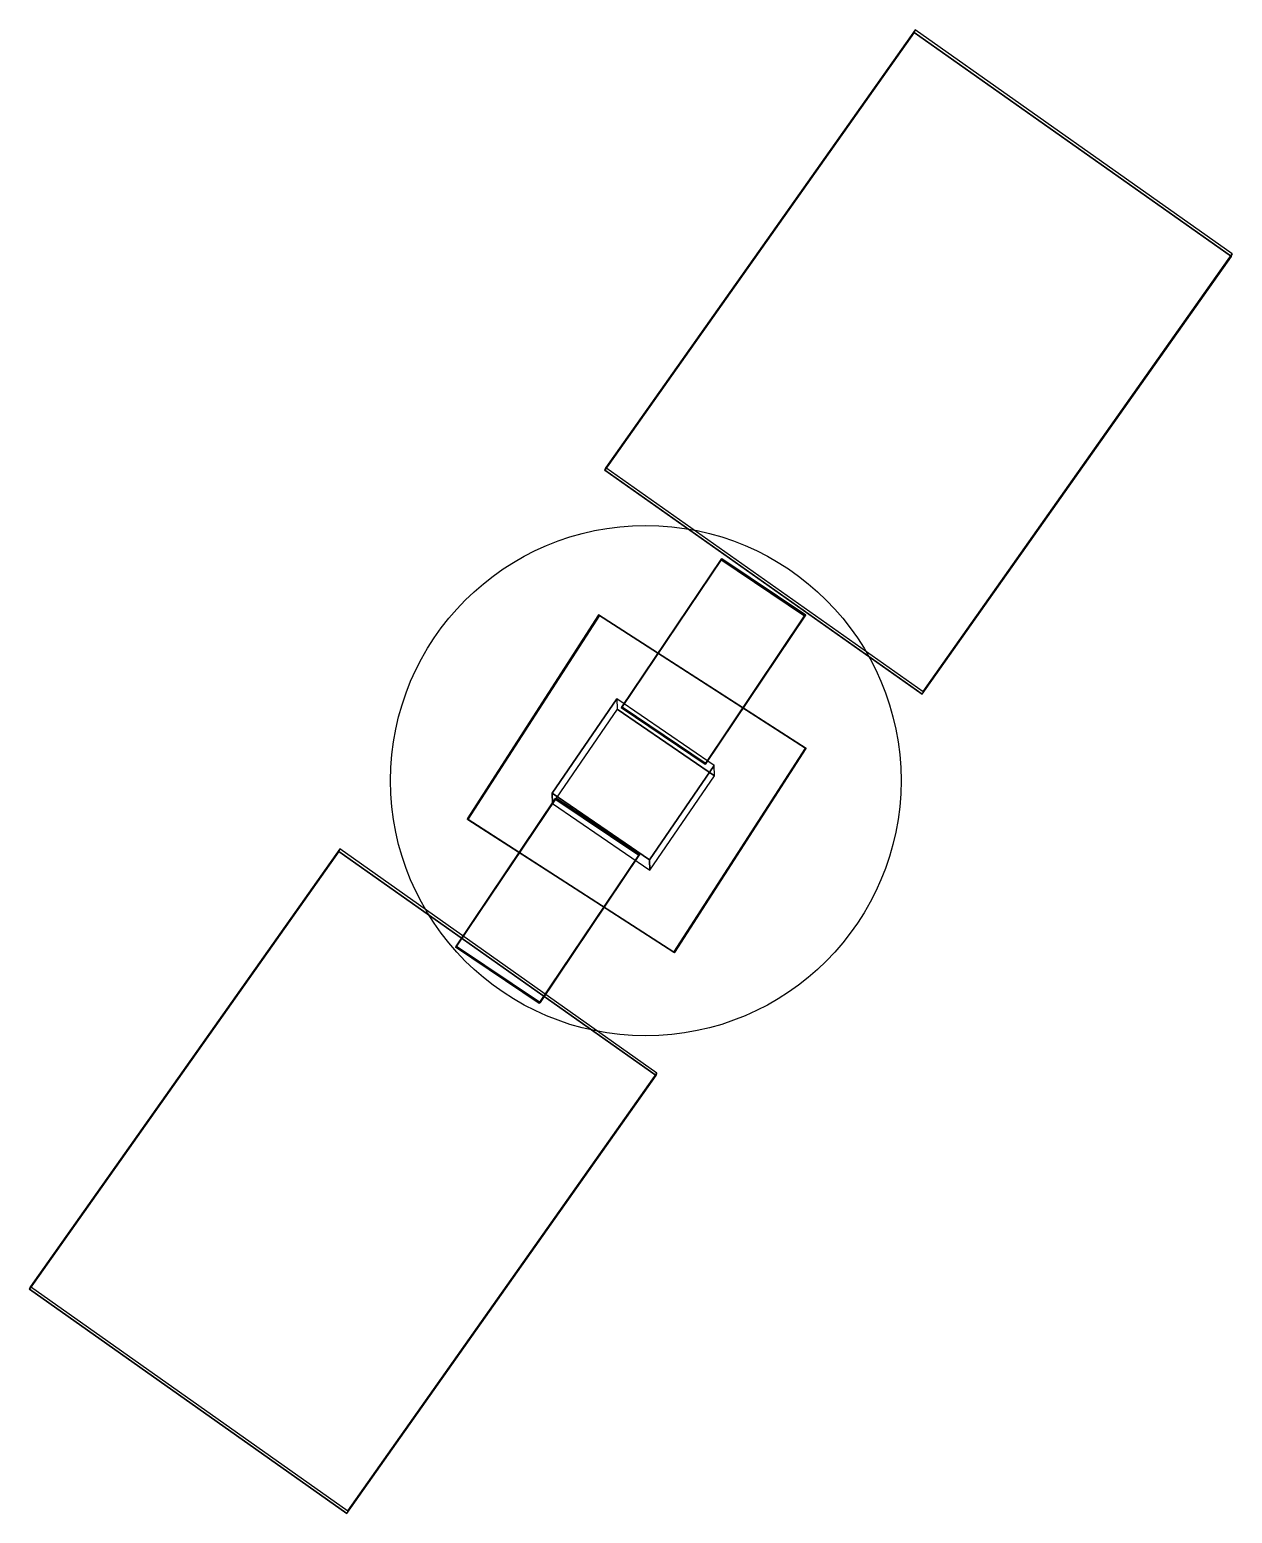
# Model space of a CAD drawing. Extents: x -114.2 to -69.3, y 65.6 to 104.4.
# Drawn here: x -85.961 to -84.519, y 85.776 to 87.555 of the extents above.
import ezdxf

# ---------------------------------------------------------------- set-up
doc = ezdxf.new("R2010")
doc.units = 0
doc.layers.get('0').update_dxf_attribs({"color": 254, "linetype": 'CONTINUOUS'})

msp = doc.modelspace()

# ---------------------------------------------------------------- linework, layer by layer
at = {"color": 9, "extrusion": (-1.95766e-05, 1.69751e-05, 1)}
msp.add_circle((-85.2222, 86.6548, -5.8712), 0.306, dxfattribs=at)

# ---------------------------------------------------------------- meshes
at = {"color": 151}
mesh = msp.add_polyface(dxfattribs=at)
corners = [(-84.8992, 87.5551, 3.983), (-85.27, 87.0303, 3.9748), (-84.5189, 87.2864, 3.9811), (-84.8896, 86.7616, 3.9729), (-84.9002, 87.5519, 4.2291), (-85.271, 87.0271, 4.2209), (-84.5199, 87.2833, 4.2272), (-84.8906, 86.7585, 4.219)]
mesh.append_faces([[corners[k] for k in face] for face in [(0, 1, 3, 2), (0, 1, 5, 4), (1, 3, 7, 5), (2, 3, 7, 6), (2, 0, 4, 6), (4, 5, 7, 6)]], dxfattribs={"color": 151})
mesh = msp.add_polyface(dxfattribs=at)
corners = [(-85.1498, 86.6754, 4.0825), (-85.0303, 86.853, 4.0856), (-85.2504, 86.7431, 4.0819), (-85.1309, 86.9207, 4.0849), (-85.1511, 86.6745, 4.1875), (-85.0317, 86.8521, 4.1906), (-85.2517, 86.7422, 4.1868), (-85.1323, 86.9197, 4.1899)]
mesh.append_faces([[corners[k] for k in face] for face in [(0, 1, 3, 2), (0, 1, 5, 4), (1, 3, 7, 5), (2, 3, 7, 6), (2, 0, 4, 6), (4, 5, 7, 6)]], dxfattribs={"color": 151})
mesh = msp.add_polyface(dxfattribs=at)
corners = [(-85.1874, 86.4484, -4.8869), (-85.0298, 86.6931, -4.8872), (-85.4353, 86.6081, -4.8906), (-85.2777, 86.8528, -4.8908), (-85.1883, 86.4491, -4.7966), (-85.0307, 86.6938, -4.7968), (-85.4362, 86.6088, -4.8002), (-85.2786, 86.8534, -4.8004)]
mesh.append_faces([[corners[k] for k in face] for face in [(0, 1, 3, 2), (0, 1, 5, 4), (1, 3, 7, 5), (2, 3, 7, 6), (2, 0, 4, 6), (4, 5, 7, 6)]], dxfattribs={"color": 151})
mesh = msp.add_polyface(dxfattribs=at)
corners = [(-85.3341, 86.6274, -4.8901), (-85.2172, 86.5473, -4.89), (-85.2566, 86.7404, -4.8903), (-85.1398, 86.6604, -4.8902), (-85.3344, 86.6397, 4.2447), (-85.2175, 86.5597, 4.2449), (-85.2569, 86.7528, 4.2446), (-85.14, 86.6727, 4.2447)]
mesh.append_faces([[corners[k] for k in face] for face in [(0, 1, 3, 2), (0, 1, 5, 4), (1, 3, 7, 5), (2, 3, 7, 6), (2, 0, 4, 6), (4, 5, 7, 6)]], dxfattribs={"color": 151})
mesh = msp.add_polyface(dxfattribs=at)
corners = [(-85.3485, 86.3886, 4.0813), (-85.2291, 86.5662, 4.0843), (-85.4491, 86.4562, 4.0806), (-85.3297, 86.6338, 4.0837), (-85.3498, 86.3877, 4.1862), (-85.2304, 86.5653, 4.1893), (-85.4504, 86.4553, 4.1855), (-85.331, 86.6329, 4.1886)]
mesh.append_faces([[corners[k] for k in face] for face in [(0, 1, 3, 2), (0, 1, 5, 4), (1, 3, 7, 5), (2, 3, 7, 6), (2, 0, 4, 6), (4, 5, 7, 6)]], dxfattribs={"color": 151})
mesh = msp.add_polyface(dxfattribs=at)
corners = [(-85.589, 86.5728, 3.9724), (-85.9598, 86.048, 3.9642), (-85.2087, 86.3041, 3.9705), (-85.5794, 85.7793, 3.9623), (-85.59, 86.5696, 4.2185), (-85.9608, 86.0448, 4.2103), (-85.2097, 86.301, 4.2166), (-85.5804, 85.7761, 4.2084)]
mesh.append_faces([[corners[k] for k in face] for face in [(0, 1, 3, 2), (0, 1, 5, 4), (1, 3, 7, 5), (2, 3, 7, 6), (2, 0, 4, 6), (4, 5, 7, 6)]], dxfattribs={"color": 151})

doc.saveas('drawing.dxf')
